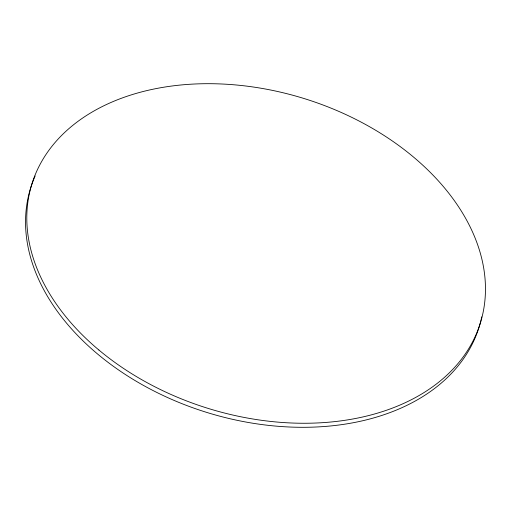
<?xml version="1.0" encoding="UTF-8"?>
<svg xmlns="http://www.w3.org/2000/svg" width="511" height="511" viewBox="0 0 511 511"><rect width="100%" height="100%" fill="white"/><g stroke="black" fill="none" stroke-linecap="round" stroke-linejoin="round"><path stroke-width="0.77" d="M480.94 320.442A234.766 162.198 17.2 0 1 205.684 412.083A234.766 162.198 17.2 0 1 33.439 180.051M33.707 179.374A234.766 162.198 17.2 0 1 35.125 176.014M481.752 316.884A234.766 162.198 17.2 0 1 481.113 319.733M98.885 350.009A234.766 162.198 17.2 0 0 479.331 326.165A234.766 162.198 17.2 0 0 190.169 84.251A234.766 162.198 17.2 0 0 98.885 350.009"/></g></svg>
